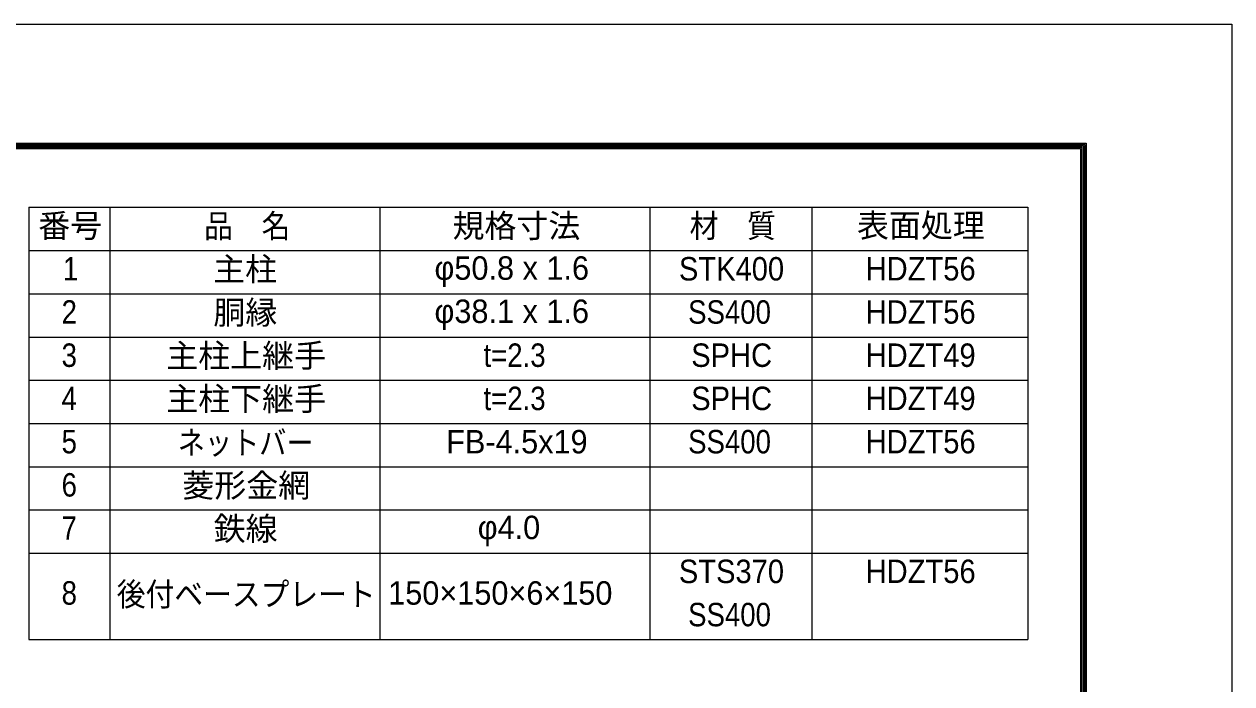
# Model space of a CAD drawing. Units: millimetres, scale not verified. Extents: x -4200 to 4200, y -2970 to 2970.
# Drawn here: x 1964 to 4200, y 1749 to 2970 of the extents above; entities that cross this region are included whole.
import ezdxf
from ezdxf.enums import TextEntityAlignment as Align

# ---------------------------------------------------------------- set-up
doc = ezdxf.new("R2010")
doc.units = ezdxf.units.MM
doc.header["$LTSCALE"] = 20
doc.layers.add('0-8_D-TTL', color=7, linetype='Continuous', lineweight=9)
doc.layers.add('0-A_D-MTR-FRAM', color=7, linetype='Continuous', lineweight=9)
doc.layers.add('0-9_D-MTR-TXT', color=7, linetype='Continuous')
doc.styles.add('ＭＳ Ｐゴシック', font='')
doc.styles.get('ＭＳ Ｐゴシック').set_extended_font_data('MS PGothic')

msp = doc.modelspace()

# ---------------------------------------------------------------- linework, layer by layer
at = {"layer": '0-8_D-TTL', "color": 2, "lineweight": 18}
msp.add_lwpolyline([(-4199.68, 2970.23), (4200.32, 2970.23), (4200.32, -2969.77), (-4199.68, -2969.77)], close=True, dxfattribs=at)
at = {"layer": '0-8_D-TTL'}
for points in [[(-3929.68, 2750.23), (3930.32, 2750.23), (3930.32, -2749.77), (-3929.68, -2749.77)], [(-3927.18, 2747.73), (3927.82, 2747.73), (3927.82, -2747.27), (-3927.18, -2747.27)], [(-3924.68, 2745.23), (3925.32, 2745.23), (3925.32, -2744.77), (-3924.68, -2744.77)], [(-3922.18, 2742.73), (3922.82, 2742.73), (3922.82, -2742.27), (-3922.18, -2742.27)], [(-3919.68, 2740.23), (3920.32, 2740.23), (3920.32, -2739.77), (-3919.68, -2739.77)]]:
    msp.add_lwpolyline(points, close=True, dxfattribs=at)
at = {"layer": '0-A_D-MTR-FRAM'}
for p, q in [((1972.71, 2631.28), (3822.71, 2631.28)), ((1972.71, 2631.28), (1972.71, 1831.28)), ((2122.71, 2631.28), (2122.71, 1831.28)), ((2622.71, 2631.28), (2622.71, 1831.28)), ((3122.71, 2631.28), (3122.71, 1831.28)), ((3422.71, 2631.28), (3422.71, 1831.28)), ((3822.71, 2631.28), (3822.71, 1831.28)), ((1972.71, 2551.28), (3822.71, 2551.28)), ((1972.71, 2471.28), (3822.71, 2471.28)), ((1972.71, 2391.28), (3822.71, 2391.28)), ((1972.71, 2311.28), (3822.71, 2311.28)), ((1972.71, 2231.28), (3822.71, 2231.28)), ((1972.71, 2151.28), (3822.71, 2151.28)), ((1972.71, 2071.28), (3822.71, 2071.28)), ((1972.71, 1991.28), (3822.71, 1991.28)), ((1972.71, 1831.28), (3822.71, 1831.28))]:
    msp.add_line(p, q, dxfattribs=at)

# ---------------------------------------------------------------- texts
at = {"layer": '0-9_D-MTR-TXT', "style": 'ＭＳ Ｐゴシック'}
for s, height, p in [('番号', 43.4, (1989.91, 2562.59)), ('規格寸法', 43.4, (2757.07, 2562.27)), ('表面処理', 43.4, (3506.05, 2562.93)), ('主柱', 43.4, (2313.87, 2482.15)), ('φ50.8 x 1.6', 43.4, (2723.71, 2484.19)), ('胴縁', 43.4, (2314.19, 2401.93)), ('φ38.1 x 1.6', 43.4, (2723.71, 2404.19)), ('主柱上継手', 43.4, (2226.97, 2322.03)), ('主柱下継手', 43.4, (2226.97, 2242.03)), ('FB-4.5x19', 43.38, (2745.49, 2162.83)), ('菱形金網', 43.4, (2256.73, 2082.03)), ('鉄線', 43.4, (2314.77, 2001.91)), ('φ4.0', 43.38, (2803.77, 2004.19)), ('150×150×6×150', 43.4, (2638.03, 1882.83))]:
    msp.add_text(s, height=height, dxfattribs=at).set_placement(p, align=Align.BOTTOM_LEFT)
for s, height, width, p in [('品\u3000名', 43.38, 0.9, (2297.05, 2562.03)), ('材\u3000質', 43.38, 0.9, (3196.15, 2562.47)), ('1', 43.4, 0.9, (2035.57, 2482.83)), ('STK400', 43.38, 0.95, (3176.37, 2482.83)), ('HDZT56', 43.4, 0.95, (3522.07, 2482.93)), ('2', 43.4, 0.9, (2033.17, 2402.93)), ('SS400', 43.4, 0.9, (3193.41, 2402.83)), ('HDZT56', 43.4, 0.95, (3522.07, 2402.93)), ('3', 43.4, 0.9, (2033.17, 2322.93)), ('t=2.3', 43.4, 0.9, (2814.45, 2322.93)), ('SPHC', 43.4, 0.95, (3199.11, 2322.93)), ('HDZT49', 43.4, 0.95, (3522.07, 2322.93)), ('4', 43.4, 0.9, (2033.05, 2242.93)), ('t=2.3', 43.4, 0.9, (2814.45, 2242.93)), ('SPHC', 43.4, 0.95, (3199.11, 2242.93)), ('HDZT49', 43.4, 0.95, (3522.07, 2242.93)), ('5', 43.4, 0.9, (2033.17, 2162.93)), ('ネットバー', 43.38, 0.85, (2248.31, 2161.01)), ('SS400', 43.4, 0.9, (3193.41, 2162.83)), ('HDZT56', 43.4, 0.95, (3522.07, 2162.93)), ('6', 43.4, 0.9, (2033.17, 2082.93)), ('7', 43.4, 0.9, (2033.05, 2002.93)), ('STS370', 43.38, 0.95, (3176.25, 1922.83)), ('HDZT56', 43.4, 0.95, (3522.07, 1922.93)), ('8', 43.4, 0.9, (2033.17, 1882.93)), ('後付ベースプレート', 43.38, 0.9, (2135.41, 1880.55)), ('SS400', 43.4, 0.9, (3193.41, 1842.83))]:
    msp.add_text(s, height=height, dxfattribs=dict(at, width=width)).set_placement(p, align=Align.BOTTOM_LEFT)

doc.saveas('drawing.dxf')
